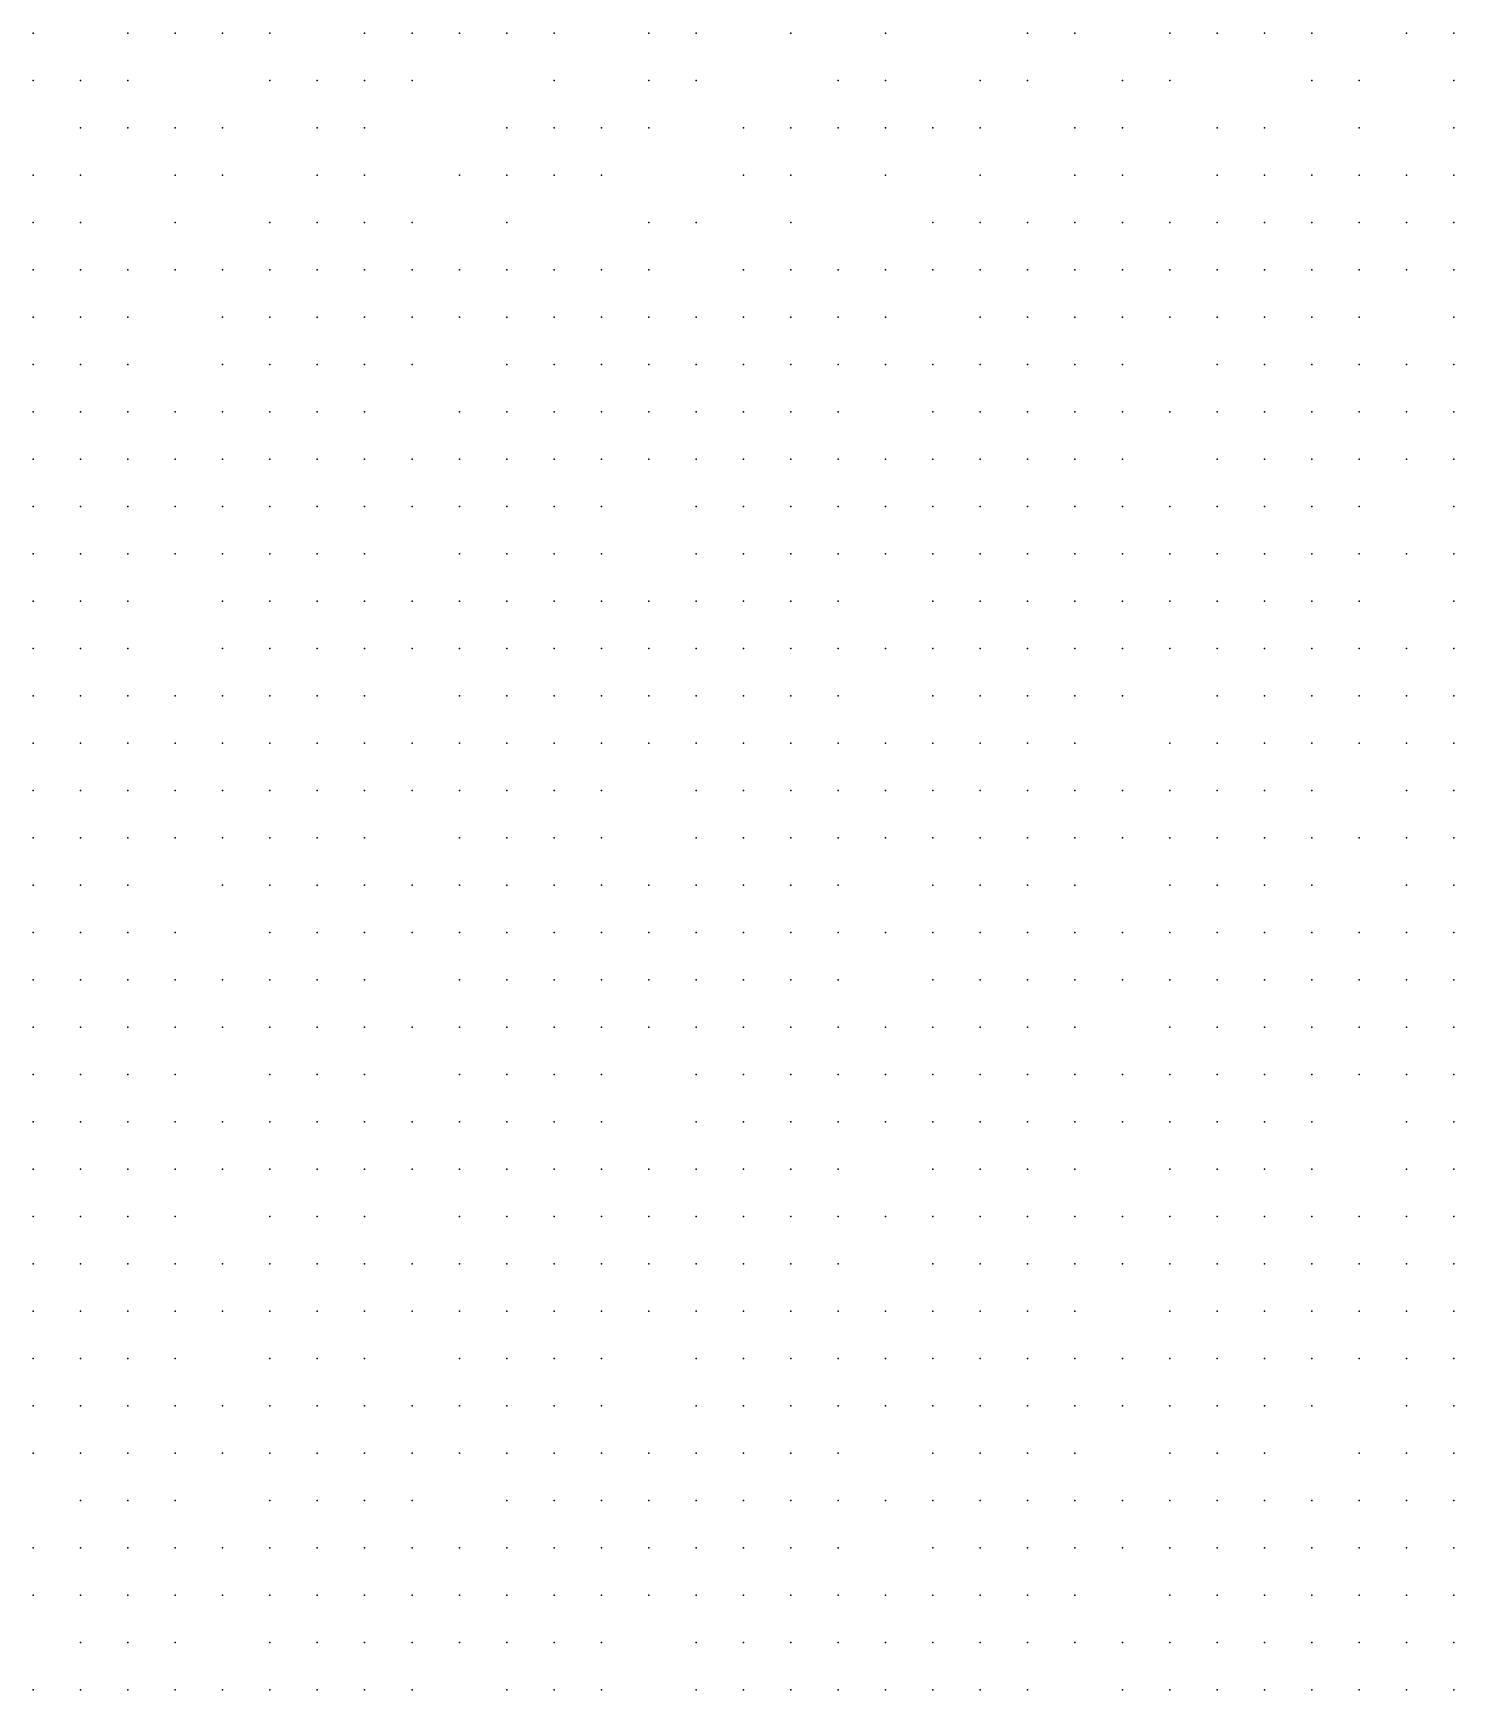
# Model space of a CAD drawing. Extents: x 429 to 793, y 817 to 1241.
# Drawn here: x 543.25 to 565.15, y 1029.04 to 1054.59 of the extents above; entities that cross this region are included whole.
import ezdxf

# ---------------------------------------------------------------- set-up
doc = ezdxf.new("R2010")
doc.units = 0

msp = doc.modelspace()

# ---------------------------------------------------------------- linework, layer by layer
for p in [(543.25, 1054.59, 210.57), (544.71, 1054.59, 210.803), (545.44, 1054.59, 210.963), (546.17, 1054.59, 211.09), (546.9, 1054.59, 211.197), (548.36, 1054.59, 211.442), (549.09, 1054.59, 211.617), (549.82, 1054.59, 211.763), (550.55, 1054.59, 211.84), (551.28, 1054.59, 211.917), (552.74, 1054.59, 212.07), (553.47, 1054.59, 212.187), (554.93, 1054.59, 212.303), (556.39, 1054.59, 212.523), (558.58, 1054.59, 212.657), (559.31, 1054.59, 212.753), (560.77, 1054.59, 212.947), (561.5, 1054.59, 213.035), (562.23, 1054.59, 213.05), (562.96, 1054.59, 213.16), (564.42, 1054.59, 213.413), (565.15, 1054.59, 213.43), (543.25, 1053.86, 210.617), (543.98, 1053.86, 210.803), (544.71, 1053.86, 210.897), (546.9, 1053.86, 211.28), (547.63, 1053.86, 211.387), (548.36, 1053.86, 211.543), (549.09, 1053.86, 211.69), (551.28, 1053.86, 211.99), (552.74, 1053.86, 212.143), (553.47, 1053.86, 212.249), (555.66, 1053.86, 212.49), (556.39, 1053.86, 212.6), (557.85, 1053.86, 212.672), (558.58, 1053.86, 212.73), (560.04, 1053.86, 212.923), (560.77, 1053.86, 213.02), (562.96, 1053.86, 213.323), (563.69, 1053.86, 213.38), (565.15, 1053.86, 213.513), (543.98, 1053.13, 210.873), (544.71, 1053.13, 210.99), (545.44, 1053.13, 211.15), (546.17, 1053.13, 211.277), (547.63, 1053.13, 211.47), (548.36, 1053.13, 211.617), (550.55, 1053.13, 211.91), (551.28, 1053.13, 211.963), (552.01, 1053.13, 212.14), (552.74, 1053.13, 212.217), (554.2, 1053.13, 212.355), (554.93, 1053.13, 212.447), (555.66, 1053.13, 212.56), (556.39, 1053.13, 212.67), (557.12, 1053.13, 212.69), (557.85, 1053.13, 212.78), (559.31, 1053.13, 212.898), (560.04, 1053.13, 213), (561.5, 1053.13, 213.21), (562.23, 1053.13, 213.273), (563.69, 1053.13, 213.513), (565.15, 1053.13, 213.647), (543.25, 1052.4, 210.85), (543.98, 1052.4, 210.99), (545.44, 1052.4, 211.227), (546.17, 1052.4, 211.37), (547.63, 1052.4, 211.553), (548.36, 1052.4, 211.69), (549.82, 1052.4, 211.818), (550.55, 1052.4, 211.983), (551.28, 1052.4, 212.137), (552.01, 1052.4, 212.25), (554.2, 1052.4, 212.403), (554.93, 1052.4, 212.563), (556.39, 1052.4, 212.74), (557.85, 1052.4, 212.85), (559.31, 1052.4, 212.98), (560.04, 1052.4, 213.097), (561.5, 1052.4, 213.213), (562.23, 1052.4, 213.4), (562.96, 1052.4, 213.59), (563.69, 1052.4, 213.647), (564.42, 1052.4, 213.647), (565.15, 1052.4, 213.78), (543.25, 1051.67, 210.903), (543.98, 1051.67, 211.087), (545.44, 1051.67, 211.337), (546.9, 1051.67, 211.487), (547.63, 1051.67, 211.637), (548.36, 1051.67, 211.773), (549.09, 1051.67, 211.91), (550.55, 1051.67, 212.057), (552.74, 1051.67, 212.36), (553.47, 1051.67, 212.43), (554.93, 1051.67, 212.637), (557.12, 1051.67, 212.832), (557.85, 1051.67, 212.932), (558.58, 1051.67, 212.96), (559.31, 1051.67, 213.135), (560.04, 1051.67, 213.193), (560.77, 1051.67, 213.252), (561.5, 1051.67, 213.31), (562.23, 1051.67, 213.467), (562.96, 1051.67, 213.623), (563.69, 1051.67, 213.78), (564.42, 1051.67, 213.78), (565.15, 1051.67, 213.96), (543.25, 1050.94, 211.042), (543.98, 1050.94, 211.202), (544.71, 1050.94, 211.27), (545.44, 1050.94, 211.438), (546.17, 1050.94, 211.532), (546.9, 1050.94, 211.626), (547.63, 1050.94, 211.72), (548.36, 1050.94, 211.857), (549.09, 1050.94, 211.993), (549.82, 1050.94, 211.965), (550.55, 1050.94, 212.13), (551.28, 1050.94, 212.183), (552.01, 1050.94, 212.307), (552.74, 1050.94, 212.43), (554.2, 1050.94, 212.57), (554.93, 1050.94, 212.71), (555.66, 1050.94, 212.777), (556.39, 1050.94, 212.887), (557.12, 1050.94, 212.905), (557.85, 1050.94, 213.017), (558.58, 1050.94, 213.053), (559.31, 1050.94, 213.193), (560.04, 1050.94, 213.31), (560.77, 1050.94, 213.368), (561.5, 1050.94, 213.427), (562.23, 1050.94, 213.603), (562.96, 1050.94, 213.75), (563.69, 1050.94, 213.937), (564.42, 1050.94, 214.062), (565.15, 1050.94, 214.157), (543.25, 1050.21, 211.135), (543.98, 1050.21, 211.26), (544.71, 1050.21, 211.35), (546.17, 1050.21, 211.605), (546.9, 1050.21, 211.699), (547.63, 1050.21, 211.793), (548.36, 1050.21, 211.914), (549.09, 1050.21, 212.067), (549.82, 1050.21, 212.083), (550.55, 1050.21, 212.203), (551.28, 1050.21, 212.285), (552.01, 1050.21, 212.377), (552.74, 1050.21, 212.5), (553.47, 1050.21, 212.608), (554.2, 1050.21, 212.617), (554.93, 1050.21, 212.733), (555.66, 1050.21, 212.85), (556.39, 1050.21, 212.98), (557.85, 1050.21, 213.11), (558.58, 1050.21, 213.147), (559.31, 1050.21, 213.287), (560.04, 1050.21, 213.427), (560.77, 1050.21, 213.485), (561.5, 1050.21, 213.543), (562.23, 1050.21, 213.7), (562.96, 1050.21, 213.897), (563.69, 1050.21, 214.093), (565.15, 1050.21, 214.345), (543.25, 1049.48, 211.17), (543.98, 1049.48, 211.34), (544.71, 1049.48, 211.43), (546.17, 1049.48, 211.573), (546.9, 1049.48, 211.773), (547.63, 1049.48, 211.867), (548.36, 1049.48, 212.003), (549.09, 1049.48, 212.14), (550.55, 1049.48, 212.277), (551.28, 1049.48, 212.41), (552.01, 1049.48, 212.44), (552.74, 1049.48, 212.583), (553.47, 1049.48, 212.692), (554.2, 1049.48, 212.8), (554.93, 1049.48, 212.825), (555.66, 1049.48, 212.953), (556.39, 1049.48, 213.11), (557.12, 1049.48, 213.11), (557.85, 1049.48, 213.175), (558.58, 1049.48, 213.24), (559.31, 1049.48, 213.38), (560.04, 1049.48, 213.52), (561.5, 1049.48, 213.66), (562.23, 1049.48, 213.857), (562.96, 1049.48, 214.154), (563.69, 1049.48, 214.25), (564.42, 1049.48, 214.467), (565.15, 1049.48, 214.47), (543.25, 1048.75, 211.295), (543.98, 1048.75, 211.402), (544.71, 1048.75, 211.51), (545.44, 1048.75, 211.637), (546.17, 1048.75, 211.765), (546.9, 1048.75, 211.797), (547.63, 1048.75, 211.94), (548.36, 1048.75, 212.077), (549.82, 1048.75, 212.268), (550.55, 1048.75, 212.35), (551.28, 1048.75, 212.483), (552.01, 1048.75, 212.543), (552.74, 1048.75, 212.595), (553.47, 1048.75, 212.775), (554.2, 1048.75, 212.783), (554.93, 1048.75, 212.92), (555.66, 1048.75, 213.057), (557.12, 1048.75, 213.24), (557.85, 1048.75, 213.37), (558.58, 1048.75, 213.5), (559.31, 1048.75, 213.508), (560.04, 1048.75, 213.65), (560.77, 1048.75, 213.652), (561.5, 1048.75, 213.823), (562.23, 1048.75, 214.063), (562.96, 1048.75, 214.361), (563.69, 1048.75, 214.457), (564.42, 1048.75, 214.673), (565.15, 1048.75, 214.683), (543.25, 1048.02, 211.375), (543.98, 1048.02, 211.5), (544.71, 1048.02, 211.59), (545.44, 1048.02, 211.717), (546.17, 1048.02, 211.845), (546.9, 1048.02, 211.893), (547.63, 1048.02, 212.017), (548.36, 1048.02, 212.157), (549.09, 1048.02, 212.185), (549.82, 1048.02, 212.348), (550.55, 1048.02, 212.43), (551.28, 1048.02, 212.47), (552.01, 1048.02, 212.617), (552.74, 1048.02, 212.71), (553.47, 1048.02, 212.75), (554.2, 1048.02, 213.012), (554.93, 1048.02, 213.086), (555.66, 1048.02, 213.16), (556.39, 1048.02, 213.306), (557.12, 1048.02, 213.317), (557.85, 1048.02, 213.473), (558.58, 1048.02, 213.63), (559.31, 1048.02, 213.64), (560.04, 1048.02, 213.813), (561.5, 1048.02, 213.987), (562.23, 1048.02, 214.227), (562.96, 1048.02, 214.568), (563.69, 1048.02, 214.663), (564.42, 1048.02, 214.88), (565.15, 1048.02, 214.89), (543.25, 1047.29, 211.423), (543.98, 1047.29, 211.587), (544.71, 1047.29, 211.67), (545.44, 1047.29, 211.798), (546.17, 1047.29, 211.813), (546.9, 1047.29, 211.953), (547.63, 1047.29, 212.093), (548.36, 1047.29, 212.233), (549.09, 1047.29, 212.265), (549.82, 1047.29, 212.428), (550.55, 1047.29, 212.51), (551.28, 1047.29, 212.643), (552.01, 1047.29, 212.697), (553.47, 1047.29, 212.938), (554.2, 1047.29, 213.125), (554.93, 1047.29, 213.199), (555.66, 1047.29, 213.273), (556.39, 1047.29, 213.419), (557.12, 1047.29, 213.452), (557.85, 1047.29, 213.598), (558.58, 1047.29, 213.777), (559.31, 1047.29, 213.895), (560.04, 1047.29, 213.98), (560.77, 1047.29, 214.065), (561.5, 1047.29, 214.15), (562.23, 1047.29, 214.39), (562.96, 1047.29, 214.63), (563.69, 1047.29, 214.87), (565.15, 1047.29, 215.123), (543.25, 1046.56, 211.55), (543.98, 1046.56, 211.695), (544.71, 1046.56, 211.75), (545.44, 1046.56, 211.925), (546.17, 1046.56, 212.007), (546.9, 1046.56, 212.088), (547.63, 1046.56, 212.17), (548.36, 1046.56, 212.31), (549.82, 1046.56, 212.45), (550.55, 1046.56, 212.59), (551.28, 1046.56, 212.737), (552.01, 1046.56, 212.79), (553.47, 1046.56, 212.937), (554.2, 1046.56, 213.093), (554.93, 1046.56, 213.312), (555.66, 1046.56, 213.387), (556.39, 1046.56, 213.533), (557.12, 1046.56, 213.565), (557.85, 1046.56, 213.733), (558.58, 1046.56, 213.923), (559.31, 1046.56, 214.13), (560.04, 1046.56, 214.16), (560.77, 1046.56, 214.245), (561.5, 1046.56, 214.33), (562.23, 1046.56, 214.555), (562.96, 1046.56, 214.825), (563.69, 1046.56, 215.08), (564.42, 1046.56, 215.24), (565.15, 1046.56, 215.37), (543.25, 1045.83, 211.64), (543.98, 1045.83, 211.76), (544.71, 1045.83, 211.833), (546.17, 1045.83, 212.1), (546.9, 1045.83, 212.182), (547.63, 1045.83, 212.263), (548.36, 1045.83, 212.392), (549.09, 1045.83, 212.427), (549.82, 1045.83, 212.555), (550.55, 1045.83, 212.697), (551.28, 1045.83, 212.867), (552.01, 1045.83, 212.883), (552.74, 1045.83, 212.953), (553.47, 1045.83, 213.03), (554.2, 1045.83, 213.33), (554.93, 1045.83, 213.343), (555.66, 1045.83, 213.5), (557.12, 1045.83, 213.69), (557.85, 1045.83, 213.88), (558.58, 1045.83, 214.07), (559.31, 1045.83, 214.277), (560.04, 1045.83, 214.337), (560.77, 1045.83, 214.425), (561.5, 1045.83, 214.51), (562.23, 1045.83, 214.75), (562.96, 1045.83, 215.02), (563.69, 1045.83, 215.29), (565.15, 1045.83, 215.61), (543.25, 1045.1, 211.687), (543.98, 1045.1, 211.843), (544.71, 1045.1, 211.917), (546.17, 1045.1, 212.067), (546.9, 1045.1, 212.275), (547.63, 1045.1, 212.357), (548.36, 1045.1, 212.497), (549.09, 1045.1, 212.52), (549.82, 1045.1, 212.65), (550.55, 1045.1, 212.803), (551.28, 1045.1, 212.973), (552.01, 1045.1, 213.005), (552.74, 1045.1, 213.082), (553.47, 1045.1, 213.16), (554.2, 1045.1, 213.46), (554.93, 1045.1, 213.48), (555.66, 1045.1, 213.657), (556.39, 1045.1, 213.78), (557.12, 1045.1, 213.877), (557.85, 1045.1, 213.973), (558.58, 1045.1, 214.253), (559.31, 1045.1, 214.271), (560.04, 1045.1, 214.483), (560.77, 1045.1, 214.673), (561.5, 1045.1, 214.69), (562.23, 1045.1, 215.057), (562.96, 1045.1, 215.23), (563.69, 1045.1, 215.5), (564.42, 1045.1, 215.768), (565.15, 1045.1, 215.783), (543.25, 1044.37, 211.812), (543.98, 1044.37, 211.906), (544.71, 1044.37, 212.093), (545.44, 1044.37, 212.136), (546.17, 1044.37, 212.272), (546.9, 1044.37, 212.3), (547.63, 1044.37, 212.45), (548.36, 1044.37, 212.603), (549.82, 1044.37, 212.826), (550.55, 1044.37, 212.91), (551.28, 1044.37, 213.08), (552.01, 1044.37, 213.143), (552.74, 1044.37, 213.212), (553.47, 1044.37, 213.29), (554.2, 1044.37, 213.447), (554.93, 1044.37, 213.63), (555.66, 1044.37, 213.813), (557.12, 1044.37, 214.06), (557.85, 1044.37, 214.247), (558.58, 1044.37, 214.437), (559.31, 1044.37, 214.643), (560.04, 1044.37, 214.667), (561.5, 1044.37, 214.9), (562.23, 1044.37, 215.18), (562.96, 1044.37, 215.425), (563.69, 1044.37, 215.72), (564.42, 1044.37, 215.988), (565.15, 1044.37, 216.035), (543.25, 1043.64, 211.905), (543.98, 1043.64, 212.03), (544.71, 1043.64, 212.187), (545.44, 1043.64, 212.229), (546.17, 1043.64, 212.365), (546.9, 1043.64, 212.408), (547.63, 1043.64, 212.557), (548.36, 1043.64, 212.727), (549.09, 1043.64, 212.742), (549.82, 1043.64, 212.949), (550.55, 1043.64, 213.033), (551.28, 1043.64, 213.068), (552.01, 1043.64, 213.25), (552.74, 1043.64, 213.385), (553.47, 1043.64, 213.42), (554.2, 1043.64, 213.777), (554.93, 1043.64, 213.873), (555.66, 1043.64, 213.97), (556.39, 1043.64, 214.173), (557.12, 1043.64, 214.187), (557.85, 1043.64, 214.403), (558.58, 1043.64, 214.62), (559.31, 1043.64, 214.853), (560.77, 1043.64, 215.087), (561.5, 1043.64, 215.11), (562.23, 1043.64, 215.39), (562.96, 1043.64, 215.67), (563.69, 1043.64, 215.94), (564.42, 1043.64, 216.207), (565.15, 1043.64, 216.255), (543.25, 1042.91, 211.96), (543.98, 1042.91, 212.12), (544.71, 1042.91, 212.28), (545.44, 1042.91, 212.322), (546.17, 1042.91, 212.337), (546.9, 1042.91, 212.5), (547.63, 1042.91, 212.663), (548.36, 1042.91, 212.833), (549.09, 1042.91, 212.865), (549.82, 1042.91, 213.072), (550.55, 1042.91, 213.157), (551.28, 1042.91, 213.327), (552.01, 1042.91, 213.373), (553.47, 1042.91, 213.563), (554.2, 1042.91, 213.94), (554.93, 1042.91, 214.037), (555.66, 1042.91, 214.133), (556.39, 1042.91, 214.337), (557.12, 1042.91, 214.377), (557.85, 1042.91, 214.58), (558.58, 1042.91, 214.81), (559.31, 1042.91, 215.063), (560.04, 1042.91, 215.075), (560.77, 1042.91, 215.198), (561.5, 1042.91, 215.32), (562.23, 1042.91, 215.6), (562.96, 1042.91, 215.88), (564.42, 1042.91, 216.16), (565.15, 1042.91, 216.703), (543.25, 1042.18, 212.09), (543.98, 1042.18, 212.235), (544.71, 1042.18, 212.393), (545.44, 1042.18, 212.5), (546.17, 1042.18, 212.59), (546.9, 1042.18, 212.68), (547.63, 1042.18, 212.77), (548.36, 1042.18, 212.94), (549.82, 1042.18, 213.11), (550.55, 1042.18, 213.28), (551.28, 1042.18, 213.47), (552.01, 1042.18, 213.66), (553.47, 1042.18, 213.707), (554.2, 1042.18, 213.91), (554.93, 1042.18, 214.2), (555.66, 1042.18, 214.297), (556.39, 1042.18, 214.5), (557.12, 1042.18, 214.54), (557.85, 1042.18, 214.757), (558.58, 1042.18, 215), (559.31, 1042.18, 215.253), (560.04, 1042.18, 215.285), (560.77, 1042.18, 215.507), (561.5, 1042.18, 215.53), (562.23, 1042.18, 215.793), (562.96, 1042.18, 216.09), (563.69, 1042.18, 216.107), (564.42, 1042.18, 216.54), (565.15, 1042.18, 216.92), (543.25, 1041.45, 212.19), (543.98, 1041.45, 212.333), (544.71, 1041.45, 212.507), (546.17, 1041.45, 212.72), (546.9, 1041.45, 212.81), (547.63, 1041.45, 212.9), (548.36, 1041.45, 213.06), (549.09, 1041.45, 213.09), (549.82, 1041.45, 213.25), (550.55, 1041.45, 213.427), (551.28, 1041.45, 213.637), (552.01, 1041.45, 213.648), (552.74, 1041.45, 213.749), (553.47, 1041.45, 213.85), (554.2, 1041.45, 214.238), (554.93, 1041.45, 214.257), (555.66, 1041.45, 214.46), (557.12, 1041.45, 214.703), (557.85, 1041.45, 215.055), (558.58, 1041.45, 215.19), (559.31, 1041.45, 215.443), (560.77, 1041.45, 215.697), (561.5, 1041.45, 215.74), (562.23, 1041.45, 216.02), (562.96, 1041.45, 216.303), (564.42, 1041.45, 216.587), (565.15, 1041.45, 216.88), (543.25, 1040.72, 212.273), (543.98, 1040.72, 212.447), (544.71, 1040.72, 212.62), (545.44, 1040.72, 212.687), (546.9, 1040.72, 212.94), (547.63, 1040.72, 213.03), (548.36, 1040.72, 213.2), (549.09, 1040.72, 213.22), (549.82, 1040.72, 213.387), (550.55, 1040.72, 213.573), (551.28, 1040.72, 213.783), (552.01, 1040.72, 213.993), (552.74, 1040.72, 213.916), (553.47, 1040.72, 214.017), (554.2, 1040.72, 214.405), (554.93, 1040.72, 214.432), (555.66, 1040.72, 214.643), (556.39, 1040.72, 214.785), (557.12, 1040.72, 214.92), (557.85, 1040.72, 215.245), (558.58, 1040.72, 215.38), (559.31, 1040.72, 215.428), (560.04, 1040.72, 215.665), (560.77, 1040.72, 215.902), (561.5, 1040.72, 215.95), (562.23, 1040.72, 216.31), (562.96, 1040.72, 216.517), (563.69, 1040.72, 216.637), (564.42, 1040.72, 216.8), (565.15, 1040.72, 217.338), (543.25, 1039.99, 212.42), (543.98, 1039.99, 212.52), (544.71, 1039.99, 212.74), (545.44, 1039.99, 212.8), (546.17, 1039.99, 212.95), (546.9, 1039.99, 213.115), (547.63, 1039.99, 213.16), (548.36, 1039.99, 213.347), (549.82, 1039.99, 213.619), (550.55, 1039.99, 213.72), (551.28, 1039.99, 213.93), (552.01, 1039.99, 214.14), (552.74, 1039.99, 214.083), (553.47, 1039.99, 214.183), (554.2, 1039.99, 214.387), (554.93, 1039.99, 214.607), (555.66, 1039.99, 214.827), (557.12, 1039.99, 215.11), (557.85, 1039.99, 215.435), (558.58, 1039.99, 215.57), (559.31, 1039.99, 215.823), (560.04, 1039.99, 215.855), (560.77, 1039.99, 216.08), (561.5, 1039.99, 216.143), (562.23, 1039.99, 216.43), (562.96, 1039.99, 216.67), (563.69, 1039.99, 216.833), (564.42, 1039.99, 216.997), (565.15, 1039.99, 217.535), (543.25, 1039.26, 212.54), (543.98, 1039.26, 212.687), (544.71, 1039.26, 212.86), (545.44, 1039.26, 212.905), (546.17, 1039.26, 213.07), (546.9, 1039.26, 213.1), (547.63, 1039.26, 213.3), (548.36, 1039.26, 213.503), (549.09, 1039.26, 213.675), (549.82, 1039.26, 213.776), (550.55, 1039.26, 213.877), (551.28, 1039.26, 213.917), (552.01, 1039.26, 214.297), (552.74, 1039.26, 214.31), (553.47, 1039.26, 214.35), (554.2, 1039.26, 214.772), (554.93, 1039.26, 214.891), (555.66, 1039.26, 215.01), (556.39, 1039.26, 215.243), (557.12, 1039.26, 215.26), (557.85, 1039.26, 215.51), (558.58, 1039.26, 215.76), (559.31, 1039.26, 216.017), (560.77, 1039.26, 216.273), (561.5, 1039.26, 216.337), (562.23, 1039.26, 216.623), (562.96, 1039.26, 216.91), (563.69, 1039.26, 217.03), (564.42, 1039.26, 217.193), (565.15, 1039.26, 217.487), (543.25, 1038.53, 212.62), (543.98, 1038.53, 212.8), (544.71, 1038.53, 212.98), (545.44, 1038.53, 213.04), (546.9, 1038.53, 213.24), (547.63, 1038.53, 213.44), (548.36, 1038.53, 213.643), (549.82, 1038.53, 213.932), (550.55, 1038.53, 214.033), (551.28, 1038.53, 214.243), (552.01, 1038.53, 214.47), (553.47, 1038.53, 214.523), (554.2, 1038.53, 214.955), (554.93, 1038.53, 215.074), (555.66, 1038.53, 215.193), (556.39, 1038.53, 215.427), (557.12, 1038.53, 215.477), (557.85, 1038.53, 215.71), (558.58, 1038.53, 215.947), (559.31, 1038.53, 216.203), (560.04, 1038.53, 216.238), (560.77, 1038.53, 216.384), (561.5, 1038.53, 216.53), (562.23, 1038.53, 216.817), (562.96, 1038.53, 217.103), (563.69, 1038.53, 217.315), (564.42, 1038.53, 217.39), (565.15, 1038.53, 217.683), (543.25, 1037.8, 212.773), (543.98, 1037.8, 212.94), (544.71, 1037.8, 213.117), (545.44, 1037.8, 213.242), (546.17, 1037.8, 213.355), (546.9, 1037.8, 213.467), (547.63, 1037.8, 213.58), (548.36, 1037.8, 213.783), (549.09, 1037.8, 213.96), (549.82, 1037.8, 213.987), (550.55, 1037.8, 214.19), (551.28, 1037.8, 214.417), (552.01, 1037.8, 214.643), (553.47, 1037.8, 214.697), (554.2, 1037.8, 214.927), (554.93, 1037.8, 215.258), (555.66, 1037.8, 215.377), (556.39, 1037.8, 215.61), (557.12, 1037.8, 215.66), (557.85, 1037.8, 215.88), (558.58, 1037.8, 216.133), (559.31, 1037.8, 216.39), (560.04, 1037.8, 216.425), (560.77, 1037.8, 216.647), (561.5, 1037.8, 216.717), (562.23, 1037.8, 216.978), (562.96, 1037.8, 217.29), (564.42, 1037.8, 217.58), (565.15, 1037.8, 217.87), (543.25, 1037.07, 212.9), (543.98, 1037.07, 213.063), (544.71, 1037.07, 213.253), (545.44, 1037.07, 213.33), (546.17, 1037.07, 213.505), (546.9, 1037.07, 213.617), (547.63, 1037.07, 213.73), (548.36, 1037.07, 213.92), (549.09, 1037.07, 214.11), (549.82, 1037.07, 214.15), (550.55, 1037.07, 214.353), (551.28, 1037.07, 214.587), (552.01, 1037.07, 214.615), (552.74, 1037.07, 214.743), (553.47, 1037.07, 214.87), (554.2, 1037.07, 215.3), (554.93, 1037.07, 215.33), (555.66, 1037.07, 215.56), (557.12, 1037.07, 215.813), (557.85, 1037.07, 216.173), (558.58, 1037.07, 216.32), (559.31, 1037.07, 216.577), (560.77, 1037.07, 216.833), (561.5, 1037.07, 216.903), (562.23, 1037.07, 217.19), (562.96, 1037.07, 217.48), (564.42, 1037.07, 217.77), (565.15, 1037.07, 218.06), (543.25, 1036.34, 213.01), (543.98, 1036.34, 213.2), (544.71, 1036.34, 213.39), (545.44, 1036.34, 213.467), (546.9, 1036.34, 213.767), (547.63, 1036.34, 213.88), (548.36, 1036.34, 214.083), (549.82, 1036.34, 214.3), (550.55, 1036.34, 214.517), (551.28, 1036.34, 214.75), (552.01, 1036.34, 214.983), (552.74, 1036.34, 214.913), (553.47, 1036.34, 215.04), (554.2, 1036.34, 215.47), (554.93, 1036.34, 215.515), (555.66, 1036.34, 215.733), (556.39, 1036.34, 215.88), (557.12, 1036.34, 216.027), (557.85, 1036.34, 216.347), (558.58, 1036.34, 216.493), (559.31, 1036.34, 216.556), (560.04, 1036.34, 216.792), (560.77, 1036.34, 217.027), (561.5, 1036.34, 217.09), (562.23, 1036.34, 217.438), (562.96, 1036.34, 217.67), (563.69, 1036.34, 217.786), (564.42, 1036.34, 217.96), (565.15, 1036.34, 218.25), (543.25, 1035.61, 213.175), (543.98, 1035.61, 213.283), (544.71, 1035.61, 213.53), (545.44, 1035.61, 213.603), (546.17, 1035.61, 213.78), (546.9, 1035.61, 213.975), (547.63, 1035.61, 214.03), (548.36, 1035.61, 214.247), (549.09, 1035.61, 214.437), (549.82, 1035.61, 214.558), (550.55, 1035.61, 214.68), (551.28, 1035.61, 214.913), (552.01, 1035.61, 215.147), (552.74, 1035.61, 215.083), (553.47, 1035.61, 215.21), (554.2, 1035.61, 215.44), (554.93, 1035.61, 215.673), (555.66, 1035.61, 215.907), (557.12, 1035.61, 216.2), (557.85, 1035.61, 216.52), (558.58, 1035.61, 216.667), (559.31, 1035.61, 216.923), (560.04, 1035.61, 216.965), (560.77, 1035.61, 217.18), (561.5, 1035.61, 217.263), (562.23, 1035.61, 217.553), (562.96, 1035.61, 217.785), (563.69, 1035.61, 217.959), (564.42, 1035.61, 218.133), (565.15, 1035.61, 218.394), (543.25, 1034.88, 213.315), (543.98, 1034.88, 213.48), (544.71, 1034.88, 213.67), (545.44, 1034.88, 213.725), (546.17, 1034.88, 213.92), (546.9, 1034.88, 213.957), (547.63, 1034.88, 214.183), (548.36, 1034.88, 214.41), (549.09, 1034.88, 214.6), (549.82, 1034.88, 214.722), (550.55, 1034.88, 214.843), (551.28, 1034.88, 215.059), (552.01, 1034.88, 215.31), (552.74, 1034.88, 215.327), (553.47, 1034.88, 215.38), (554.2, 1034.88, 215.815), (554.93, 1034.88, 215.948), (555.66, 1034.88, 216.08), (556.39, 1034.88, 216.312), (557.12, 1034.88, 216.333), (557.85, 1034.88, 216.587), (558.58, 1034.88, 216.84), (559.31, 1034.88, 217.097), (560.77, 1034.88, 217.353), (561.5, 1034.88, 217.61), (562.23, 1034.88, 217.727), (562.96, 1034.88, 218.017), (563.69, 1034.88, 218.133), (564.42, 1034.88, 218.307), (565.15, 1034.88, 218.597), (543.25, 1034.15, 213.403), (543.98, 1034.15, 213.607), (544.71, 1034.15, 213.81), (545.44, 1034.15, 213.883), (546.9, 1034.15, 214.11), (547.63, 1034.15, 214.337), (548.36, 1034.15, 214.563), (549.82, 1034.15, 214.885), (550.55, 1034.15, 215.007), (551.28, 1034.15, 215.24), (552.01, 1034.15, 215.48), (553.47, 1034.15, 215.55), (554.2, 1034.15, 215.985), (554.93, 1034.15, 216.117), (555.66, 1034.15, 216.25), (556.39, 1034.15, 216.482), (557.12, 1034.15, 216.545), (557.85, 1034.15, 216.777), (558.58, 1034.15, 217.01), (559.31, 1034.15, 217.267), (560.04, 1034.15, 217.31), (560.77, 1034.15, 217.46), (561.5, 1034.15, 217.78), (562.23, 1034.15, 217.9), (562.96, 1034.15, 218.19), (563.69, 1034.15, 218.39), (564.42, 1034.15, 218.48), (565.15, 1034.15, 218.866), (543.25, 1033.42, 213.567), (543.98, 1033.42, 213.75), (544.71, 1033.42, 213.957), (545.44, 1033.42, 214.092), (546.17, 1033.42, 214.225), (546.9, 1033.42, 214.358), (547.63, 1033.42, 214.49), (548.36, 1033.42, 214.717), (549.09, 1033.42, 214.905), (549.82, 1033.42, 214.943), (550.55, 1033.42, 215.17), (551.28, 1033.42, 215.41), (552.01, 1033.42, 215.65), (553.47, 1033.42, 215.72), (554.2, 1033.42, 215.953), (554.93, 1033.42, 216.288), (555.66, 1033.42, 216.42), (556.39, 1033.42, 216.652), (557.12, 1033.42, 216.715), (557.85, 1033.42, 216.927), (558.58, 1033.42, 217.18), (559.31, 1033.42, 217.437), (560.04, 1033.42, 217.48), (560.77, 1033.42, 217.693), (561.5, 1033.42, 217.95), (562.23, 1033.42, 218.04), (562.96, 1033.42, 218.36), (564.42, 1033.42, 218.647), (565.15, 1033.42, 219.036), (543.25, 1032.69, 213.69), (543.98, 1032.69, 213.877), (544.71, 1032.69, 214.103), (545.44, 1032.69, 214.187), (546.17, 1032.69, 214.375), (546.9, 1032.69, 214.508), (547.63, 1032.69, 214.64), (548.36, 1032.69, 214.848), (549.09, 1032.69, 215.093), (549.82, 1032.69, 215.113), (550.55, 1032.69, 215.327), (551.28, 1032.69, 215.567), (552.01, 1032.69, 215.608), (552.74, 1032.69, 215.749), (553.47, 1032.69, 215.89), (554.2, 1032.69, 216.318), (554.93, 1032.69, 216.357), (555.66, 1032.69, 216.59), (557.12, 1032.69, 216.843), (557.85, 1032.69, 217.201), (558.58, 1032.69, 217.35), (559.31, 1032.69, 217.607), (560.77, 1032.69, 217.863), (561.5, 1032.69, 218.12), (562.23, 1032.69, 218.24), (563.69, 1032.69, 218.527), (564.42, 1032.69, 218.813), (565.15, 1032.69, 219.11), (543.98, 1031.96, 214.023), (544.71, 1031.96, 214.25), (545.44, 1031.96, 214.333), (546.9, 1031.96, 214.658), (547.63, 1031.96, 214.79), (548.36, 1031.96, 215.017), (549.09, 1031.96, 215.25), (550.55, 1031.96, 215.483), (551.28, 1031.96, 215.723), (552.01, 1031.96, 215.963), (552.74, 1031.96, 215.906), (553.47, 1031.96, 216.047), (554.2, 1031.96, 216.475), (554.93, 1031.96, 216.533), (555.66, 1031.96, 216.753), (556.39, 1031.96, 216.902), (557.12, 1031.96, 217.052), (557.85, 1031.96, 217.364), (558.58, 1031.96, 217.513), (559.31, 1031.96, 217.583), (560.04, 1031.96, 217.817), (560.77, 1031.96, 218.05), (561.5, 1031.96, 218.283), (562.23, 1031.96, 218.407), (562.96, 1031.96, 218.767), (563.69, 1031.96, 218.873), (564.42, 1031.96, 218.98), (565.15, 1031.96, 219.277), (543.25, 1031.23, 213.98), (543.98, 1031.23, 214.115), (544.71, 1031.23, 214.39), (545.44, 1031.23, 214.48), (546.17, 1031.23, 214.665), (546.9, 1031.23, 214.872), (547.63, 1031.23, 214.94), (548.36, 1031.23, 215.173), (549.09, 1031.23, 215.407), (549.82, 1031.23, 215.503), (550.55, 1031.23, 215.64), (551.28, 1031.23, 215.88), (552.01, 1031.23, 216.12), (552.74, 1031.23, 216.062), (553.47, 1031.23, 216.418), (554.2, 1031.23, 216.437), (554.93, 1031.23, 216.677), (555.66, 1031.23, 216.917), (557.12, 1031.23, 217.215), (557.85, 1031.23, 217.527), (558.58, 1031.23, 217.677), (559.31, 1031.23, 217.933), (560.04, 1031.23, 217.98), (560.77, 1031.23, 218.19), (561.5, 1031.23, 218.447), (562.23, 1031.23, 218.498), (562.96, 1031.23, 218.93), (563.69, 1031.23, 219.037), (564.42, 1031.23, 219.143), (565.15, 1031.23, 219.407), (543.25, 1030.5, 214.12), (543.98, 1030.5, 214.303), (544.71, 1030.5, 214.53), (545.44, 1030.5, 214.598), (546.17, 1030.5, 214.805), (546.9, 1030.5, 214.85), (547.63, 1030.5, 215.09), (548.36, 1030.5, 215.327), (549.09, 1030.5, 215.52), (549.82, 1030.5, 215.657), (550.55, 1030.5, 215.793), (551.28, 1030.5, 216.012), (552.01, 1030.5, 216.273), (552.74, 1030.5, 216.295), (553.47, 1030.5, 216.36), (554.2, 1030.5, 216.798), (554.93, 1030.5, 216.939), (555.66, 1030.5, 217.08), (556.39, 1030.5, 217.309), (557.12, 1030.5, 217.333), (557.85, 1030.5, 217.587), (558.58, 1030.5, 217.84), (559.31, 1030.5, 218.097), (560.77, 1030.5, 218.353), (561.5, 1030.5, 218.61), (562.23, 1030.5, 218.662), (562.96, 1030.5, 218.877), (563.69, 1030.5, 219.2), (564.42, 1030.5, 219.307), (565.15, 1030.5, 219.57), (543.98, 1029.77, 214.433), (544.71, 1029.77, 214.67), (545.44, 1029.77, 214.76), (546.9, 1029.77, 215), (547.63, 1029.77, 215.24), (548.36, 1029.77, 215.477), (549.09, 1029.77, 215.713), (549.82, 1029.77, 215.81), (550.55, 1029.77, 215.947), (551.28, 1029.77, 216.187), (552.01, 1029.77, 216.427), (553.47, 1029.77, 216.667), (554.2, 1029.77, 216.955), (554.93, 1029.77, 217.096), (555.66, 1029.77, 217.237), (556.39, 1029.77, 217.466), (557.12, 1029.77, 217.538), (557.85, 1029.77, 217.768), (558.58, 1029.77, 217.997), (559.31, 1029.77, 218.15), (560.04, 1029.77, 218.303), (560.77, 1029.77, 218.457), (561.5, 1029.77, 218.767), (562.23, 1029.77, 218.864), (562.96, 1029.77, 219.118), (563.69, 1029.77, 219.373), (564.42, 1029.77, 219.47), (565.15, 1029.77, 219.736), (543.25, 1029.04, 214.377), (543.98, 1029.04, 214.585), (544.71, 1029.04, 214.803), (545.44, 1029.04, 214.955), (546.17, 1029.04, 215.1), (546.9, 1029.04, 215.245), (547.63, 1029.04, 215.39), (548.36, 1029.04, 215.627), (549.09, 1029.04, 215.863), (550.55, 1029.04, 216.1), (551.28, 1029.04, 216.34), (552.01, 1029.04, 216.58), (553.47, 1029.04, 216.82), (554.2, 1029.04, 216.91), (554.93, 1029.04, 217.253), (555.66, 1029.04, 217.393), (556.39, 1029.04, 217.622), (557.12, 1029.04, 217.695), (557.85, 1029.04, 217.9), (558.58, 1029.04, 218.153), (560.04, 1029.04, 218.46), (560.77, 1029.04, 218.667), (561.5, 1029.04, 218.923), (562.23, 1029.04, 219.021), (562.96, 1029.04, 219.275), (563.69, 1029.04, 219.412), (564.42, 1029.04, 219.627), (565.15, 1029.04, 219.842)]:
    msp.add_point(p)

doc.saveas('drawing.dxf')
